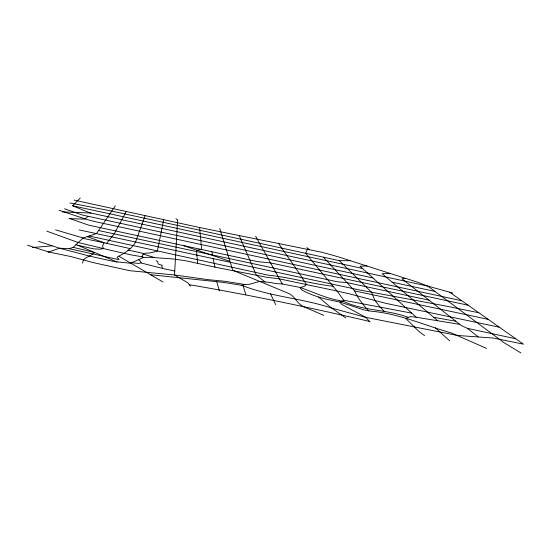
<?xml version="1.0" encoding="UTF-8"?>
<svg xmlns="http://www.w3.org/2000/svg" width="551" height="551" viewBox="0 0 551 551"><rect width="100%" height="100%" fill="white"/><g stroke="black" fill="none" stroke-linecap="round" stroke-linejoin="round"><path stroke-width="0.83" d="M163.695 219.677L157.317 251.153L150.34 252.875L143.487 253.419L127.956 250.044M82.519 263.144L83.421 259.996C86.411 256.766 90.963 255.822 94.214 252.978L92.341 251.91L73.166 247.351L69.13 248.68L59.501 248.212L38.646 241.372M145.133 215.62L135.574 241.951C131.985 248.715 124.409 253.536 117.673 256.683L117.081 257.627L118.809 258.887L118.906 259.673L69.13 248.68M46.807 231.151L78.256 242.564L109.835 250.064L130.814 254.837L141.986 256.759L143.487 253.419M307.499 249.038L305.64 253.274L337.074 291.059L343.734 300.233L411.707 313.126M126.255 211.494L114.222 233.831L106.598 243.342L82.802 238.287M115.317 205.847L96.453 233.603L83.146 237.963L73.166 247.351M343.734 300.233L343.053 301.094L339.829 302.017C326.605 299.462 313.009 296.5 301.294 289.606L300.102 287.443L282.291 283.985L276.32 283.607L269.673 282.394L259.611 281.409L249.272 284.33L244.506 284.447L225.173 281.32L207.961 279.646L174.529 274.97L129.643 270.693L92.141 262.352L70.914 256.566L49.308 252.131L27.55 245.291M452.784 293.063L427.741 286.086L89.73 212.776L72.615 205.785L80.253 198.085M87.974 216.261L85.24 218.919L84.413 219.105L69.44 218.671M499.392 327.232L385.693 303.312L348.845 293.69L334.65 290.522L279.426 278.868L266.725 277.263L215.007 267.159L184.73 260.554L171.781 258.832L149.92 257.296L143.618 257.427L130.373 263.24L114.277 261.587L89.503 256.091L59.501 248.212L48.027 252.241M150.285 274.687L222.907 282.326L241.813 285.328L244.506 284.447M200.943 249.369L197.065 250.354L196.5 250.925L197.616 263.116M32.426 247.544L52.242 245.836M405.715 278.393L401.893 278.73L461.277 325.558L467.434 328.362L515.75 338.755M367 265.919L360.03 266.223L416.28 317.259M390.273 273.468L382.077 273.689L437.756 320.765M69.984 202.975L111.626 211.054L339.34 260.644L350.326 260.726L417.748 282.243L427.741 286.086L504.337 342.894L520.833 352.915M62.332 211.887L90.977 213.044M449.602 292.175L523.45 344.175L493.448 338.059L457.53 335.469L365.588 317.286L341.668 304.304L339.829 302.017L363.55 309.786L370.63 311.163C398.772 313.381 424.676 325.434 451.544 333.018L486.561 348.418M131.579 262.737L138.632 263.412L141.173 262.806L140.415 261.153L138.611 259.735M189.372 284.819L193.022 285.328C252.213 295.515 311.039 307.789 369.528 321.412M408.381 317.431C387.236 309.194 363.605 311.384 343.053 301.094C327.845 299.283 314.304 292.361 300.102 287.443L303.952 286.568L306.549 284.591L295.88 268.289L278.317 243.225M72.615 205.785L362.462 268.447M459.754 324.36L415.227 317.087L410.516 316.618L405.75 318.423L418.767 331.337L424.545 335.642M333.045 286.265C311.205 283.724 289.991 277.353 268.165 275.156L89.152 235.993M433.609 317.266L455.822 321.254M478.853 312.775L444.505 305.784L359.066 289.888L79.089 229.898M241.813 285.328C270.61 296.748 302.065 298.256 331.392 308.002L365.588 317.286L370.045 321.949M174.757 270.982L163.447 268.661L140.96 262.937M323.409 257.159L354.665 290.928L488.241 319.38M468.109 305.206L270.396 262.875L257.958 261.67L88.608 225.132L69.075 218.279M429.126 300.199L347.102 282.629L337.577 281.802L98.636 230.552M372.869 277.952C276.244 256.725 179.488 236.2 82.808 215.138L64.481 208.781M392.064 282.133L434.897 291.396M461.786 300.756L95.385 221.688L86.838 219.443L59.129 210.289M74.116 200.103L200.254 227.666L321.777 252.268A63.895 8.52 13.7 0 1 350.326 260.726M106.598 243.342L129.871 248.542M75.893 244.789L93.546 248.859L99.931 249.204L103.519 248.604L102.534 246.07L104.07 242.695L87.182 236.641M143.205 254.052L154.714 257.599M55.548 229.863L83.146 237.963M183.256 245.553L229.726 261.277M141.986 256.759L143.618 257.427M323.74 315.351L304.2 306.941C297.141 304.483 295.109 295.846 288.166 293.242L232.777 270.286L219.704 228.445M117.115 262.028L77.898 245.353M309.166 249.376L306.948 247.626M156.009 260.699L157.634 261.594L158.13 263.722L158.75 264.315L162.318 265.293L161.712 266.271L162.648 268.461M162.979 281.988L119.236 256.415M175.914 218.754L177.608 219.759L174.529 274.97L187.815 282.815L190.364 286.086M345.801 317.906L330.745 307.362L318.602 297.085M265.059 281.94L256.367 275.135L239.148 235.415M467.434 328.362L478.213 336.964M449.637 340.787L435.366 327.866M339.34 260.644L371.436 292.175L375.004 300.522L380.156 307.114L384.24 311.356M368.536 310.922C363.323 304.703 357.771 298.573 354.665 290.928M255.65 236.303L282.291 283.985M270.555 293.924L275.741 304.813M243.115 285.776L245.891 294.799M211.763 251.704L212.741 255.037M216.812 281.809L219.374 290.969M213.12 258.543L215.007 267.159M199.614 227.529L201.687 249.534"/></g></svg>
